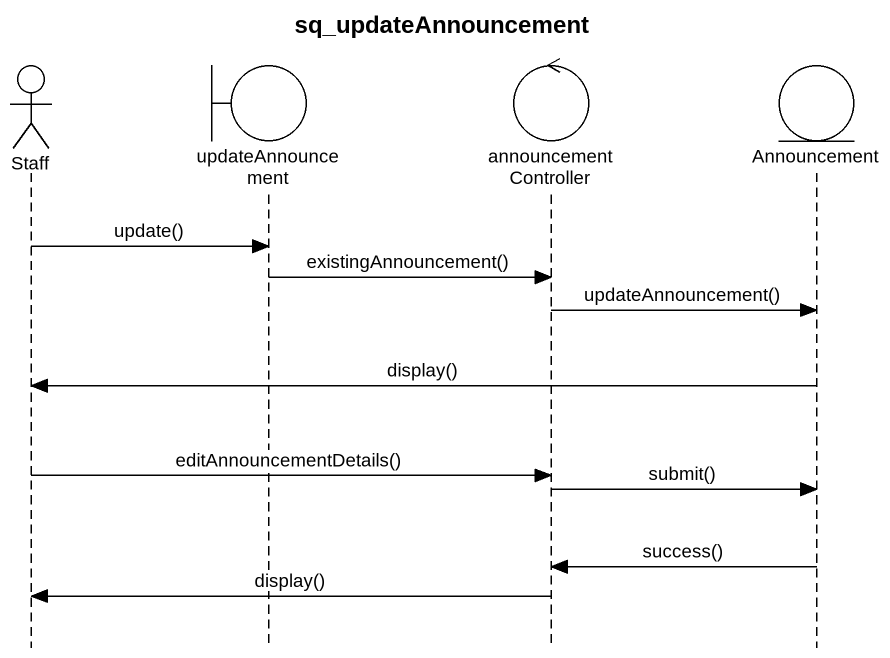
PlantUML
@startuml
title sq_updateAnnouncement
hide footbox
actor Staff
boundary updateAnnouncement
control announcementController
entity Announcement

Staff -> updateAnnouncement : update()
updateAnnouncement -> announcementController : existingAnnouncement()
announcementController -> Announcement : updateAnnouncement()
Announcement -> Staff : display()
Staff -> announcementController : editAnnouncementDetails()
announcementController -> Announcement : submit()
Announcement -> announcementController : success()
announcementController -> Staff : display()
@enduml
